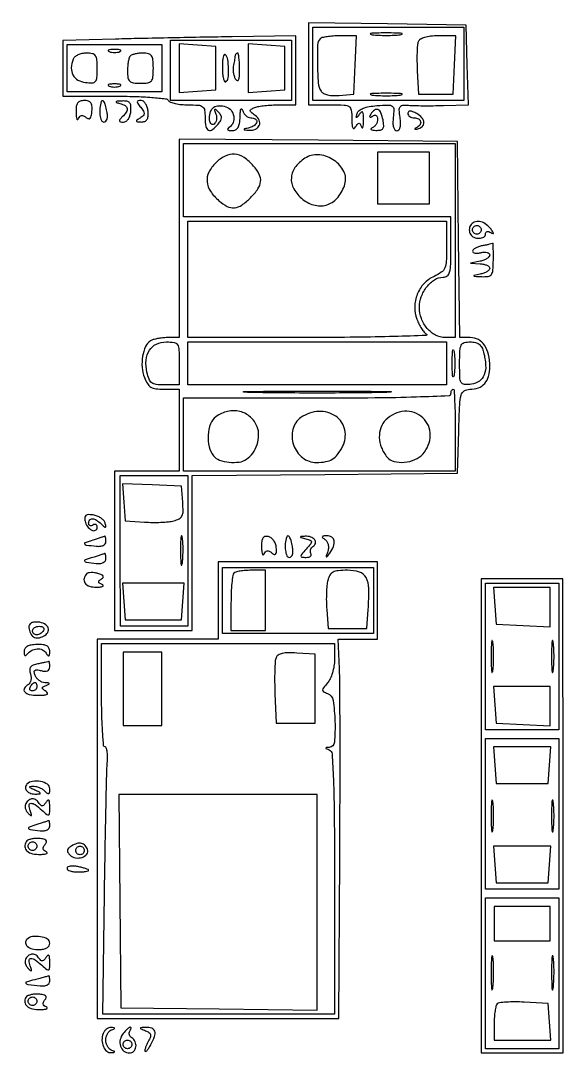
# Model space of a CAD drawing. Extents: x 4 to 1603, y 7 to 792.
# Drawn here: x 1265.3 to 1391.5, y 177.5 to 417.5 of the extents above; entities that cross this region are included whole.
import ezdxf

# ---------------------------------------------------------------- set-up
doc = ezdxf.new("R2010")
doc.units = 0

msp = doc.modelspace()

# ---------------------------------------------------------------- linework, layer by layer
for points in [[(4.463028, 790.750623, 0.090794), (4.267848, 789.688086, 0.000004), (4.202933, 675.011121, 0.000189), (4.180203, 548.51456, 0.000114), (4.244173, 398.5), (4.5, 7.5), (803.751263, 7.249377), (1603.002525, 6.998755), (1602.751263, 399.249377), (1602.5, 791.5), (803.718854, 791.750623, 0.000059), (387.797189, 791.831666, 0.000332), (164.795027, 791.700628, 0.000012), (5.544081, 791.497643, 0.311183)], [(1332, 407.522559), (1332, 398), (1337, 398, -0.00962), (1340.259366, 397.937282, -0.134935), (1341.366154, 397.586734, -0.22), (1341.879215, 396.773307, -0.031236), (1342.015313, 394.75, 0.014192), (1342.062703, 393.318532, 0.09389), (1342.238064, 392.628044, 0.422269), (1342.523699, 392.528369, 0.136514), (1342.894262, 392.863153, -0.020487), (1343.389447, 393.578185, -0.235232), (1343.686864, 393.726305, -0.287806), (1343.943012, 393.565547, -0.028435), (1344.234212, 392.863153, 0.204266), (1344.412072, 392.66803, 0.446214), (1344.576407, 392.7396, 0.063741), (1344.692983, 393.335015, 0.014782), (1344.730263, 394.356763, 0.013687), (1344.702584, 395.709152, 0.127644), (1344.530648, 396.261546, 0.443158), (1344.238237, 396.315006, 0.076627), (1343.798869, 395.856763, -0.005519), (1343.266859, 395.115411, -0.307498), (1343.113918, 395.061197, -0.408361), (1343.042703, 395.180156, -0.006759), (1343.25159, 396, -0.16537), (1343.692269, 396.65707, -0.068916), (1344.633466, 397.18928, -0.05038), (1346.016569, 397.581533, -0.025513), (1347.814812, 397.806867, -0.010872), (1350.507393, 397.946738, -0.16553), (1351.387318, 397.67654, -0.244355), (1351.742524, 396.969344, -0.02552), (1351.618264, 395.056867, 0.029501), (1351.545265, 393.775889, 0.066605), (1351.675884, 392.814752, 0.108237), (1351.989275, 392.218212, 0.221374), (1352.45798, 392, 0.218811), (1352.928384, 392.216211, 0.117912), (1353.22579, 392.795377, 0.068822), (1353.323606, 393.748877, 0.02764), (1353.204949, 395.056952, -0.020156), (1353.019691, 396.807728, -0.166419), (1353.22612, 397.569291, -0.229432), (1353.816426, 397.911384, -0.0409), (1355.128142, 397.901428, 0.016455), (1356.410507, 397.828979, 0.004137), (1358.503352, 397.797051, 0.004219), (1360.897805, 397.800544, 0.004242), (1363.287526, 397.844475), (1369.075052, 398), (1368.787526, 407.25), (1368.5, 416.5), (1350.25, 416.772559), (1332, 417.045117)], [(1287.25, 413.252999), (1275, 412.938442), (1275, 406.469221), (1275, 400), (1286.940983, 400, -0.007251), (1291.713252, 399.930785, -0.012614), (1295.667657, 399.716124, -0.007579), (1298.843596, 399.414737, -0.230836), (1299.5, 399, 0.17067), (1299.98041, 398.612194, 0.031293), (1301.09415, 398.29375, 0.030444), (1302.50479, 398.07325, 0.023552), (1304.059017, 398, -0.016278), (1306.452673, 397.922049, -0.14744), (1307.421585, 397.559692, -0.198897), (1307.880372, 396.772118, -0.033714), (1308, 395, 0.040751), (1308.165965, 392.967068, 0.24476), (1308.781893, 392.144967, 0.287803), (1309.718323, 392.250992, 0.051263), (1311.035174, 393.542382, 0.039963), (1311.618322, 394.371714, 0.12819), (1311.802165, 395.015976, 0.146223), (1311.637602, 395.616633, 0.057918), (1311.098373, 396.292382, 0.010683), (1310.45816, 396.901141, 0.359776), (1310.262063, 396.910589, 0.323858), (1310.200335, 396.71232, 0.009757), (1310.508928, 395.851151, -0.066355), (1310.668847, 395.171478, -0.07192), (1310.638267, 394.492727, -0.080712), (1310.42892, 393.918665, -0.127296), (1310.068174, 393.542134, -0.162858), (1309.649065, 393.443696, -0.204154), (1309.301001, 393.631575, -0.121131), (1309.072187, 394.127908, -0.047757), (1309, 394.881966, -0.083388), (1309.259777, 396.428785, -0.159086), (1310.013002, 397.42309, -0.153637), (1311.229567, 397.802177, -0.076275), (1312.842282, 397.550058, -0.150177), (1314.017396, 396.736669, -0.1283), (1314.622727, 395.351534, -0.130153), (1314.470267, 393.862753, -0.156385), (1313.598746, 392.765313, 0.07388), (1313.262785, 392.460472, 0.365447), (1313.266168, 392.224101, 0.184112), (1313.569396, 392.061737, 0.029686), (1314.25, 392.015313, 0.117379), (1315.069333, 392.202785, 0.148305), (1315.633762, 392.731874, 0.093676), (1315.971845, 393.698572, 0.028495), (1316.116001, 395.25, -0.013336), (1316.188301, 396.408115, -0.069126), (1316.332266, 397.03125, -0.544712), (1316.507703, 397.068307, -0.132213), (1316.689326, 396.75, 0.071619), (1316.971018, 396.081133, 0.07028), (1317.431396, 395.514063, 0.075733), (1317.993792, 395.131478, 0.112012), (1318.573324, 395, -0.127627), (1319.618428, 394.728815, -0.309899), (1319.956317, 394.050252, -0.210793), (1319.453701, 393.238731, -0.086504), (1318.25, 392.689326, 0.002679), (1317.148739, 392.395223, 0.309854), (1317.057158, 392.287269, 0.420376), (1317.133405, 392.195509, 0.003272), (1318.190983, 392.116001, 0.114332), (1319.687423, 392.356242, 0.199338), (1320.566493, 393.226529, 0.211893), (1320.541814, 394.418082, 0.125936), (1319.623385, 395.533437, -0.014485), (1318.651405, 396.288326, -0.213952), (1318.464154, 396.666327, -0.293603), (1318.650689, 396.982682, -0.025122), (1319.552397, 397.381733, -0.049997), (1320.427607, 397.620656, -0.013809), (1321.841266, 397.818384, -0.013803), (1323.463524, 397.954562, -0.014036), (1325.081787, 398), (1329, 398), (1329, 406), (1329, 414), (1314.25, 413.783778, 0.000748), (1307.709975, 413.678125, 0.000502), (1300.234375, 413.53867, 0.000505), (1292.995504, 413.389048, 0.000999)], [(1334.666667, 413.333333, 0.190582), (1334.06992, 411.955634, 0.012211), (1334.035582, 407.48656, 0.014886), (1334.241141, 403.069773, 0.122807), (1334.870177, 401.175817, 0.135355), (1335.441301, 400.657812, 0.058992), (1336.411167, 400.304065, 0.048667), (1337.665239, 400.13419, 0.033157), (1339.104865, 400.175817), (1342.5, 400.5), (1342.79569, 407.25), (1343.09138, 414), (1339.212357, 414, 0.015886), (1337.678187, 413.951243, 0.020523), (1336.276963, 413.804167, 0.018745), (1335.139623, 413.593553, 0.142147)], [(1346.75, 414.276604, 0.019375), (1348.229765, 414.150935, 0.011494), (1350, 414.110234, 0.011494), (1351.770235, 414.150935, 0.019375), (1353.25, 414.276604, 0.108536), (1353.666199, 414.423685, 0.707215), (1353.635937, 414.56145, 0.025693), (1352.329566, 414.655793, 0.005179), (1350, 414.679926, 0.005179), (1347.670434, 414.655793, 0.025693), (1346.364063, 414.56145, 0.707215), (1346.333801, 414.423685, 0.108536)], [(1357.411819, 412.630801, 0.072652), (1357.22407, 411.796535, 0.010984), (1357.130869, 410.083194, 0.01212), (1357.114251, 408.041304, 0.010214), (1357.193204, 405.880801), (1357.5, 400.5), (1361.5, 400.5), (1365.5, 400.5), (1365.79569, 407.25), (1366.09138, 414), (1362.014305, 414, 0.025762), (1360.280421, 413.910603, 0.046565), (1358.887077, 413.633825, 0.060835), (1357.895402, 413.202019, 0.169649)], [(1285.75, 410.337719, 0.057986), (1286.320008, 410.181385, 0.037979), (1287, 410.12966, 0.037979), (1287.679992, 410.181385, 0.057986), (1288.25, 410.337719, 0.174857), (1288.459382, 410.525001, 0.447206), (1288.398438, 410.693942, 0.078554), (1287.89144, 410.810911, 0.017491), (1287, 410.842105, 0.017491), (1286.10856, 410.810911, 0.078554), (1285.601562, 410.693942, 0.447206), (1285.540618, 410.525001, 0.174857)], [(1277.384042, 408.558413, 0.082989), (1276.983197, 406.589162, 0.132343), (1277.369079, 404.92573, 0.141581), (1278.50922, 403.755552, 0.100889), (1280.258551, 403.183578, 0.035252), (1281.853219, 403.112668, 0.214198), (1282.58001, 403.462007, 0.158858), (1282.925129, 404.312126, 0.017641), (1283, 406.433578, 0.020553), (1282.916931, 408.453569, 0.134569), (1282.572554, 409.39778, 0.191054), (1281.858231, 409.861684, 0.049645), (1280.468615, 410, 0.052911), (1279.459348, 409.892897, 0.056496), (1278.518326, 409.576534, 0.063357), (1277.781031, 409.110441, 0.129239)], [(1290.666667, 409.333333, 0.12431), (1290.408273, 408.900353, 0.025624), (1290.195833, 408.030208, 0.025482), (1290.048954, 406.96693, 0.021582), (1290, 405.833333, 0.035239), (1290.1105, 404.267415, 0.169872), (1290.514706, 403.486111, 0.16015), (1291.333343, 403.101481, 0.030416), (1293, 403, 0.032088), (1294.739808, 403.111769, 0.185552), (1295.535714, 403.541667, 0.157079), (1295.911937, 404.438974, 0.021354), (1296, 406.5, 0.021655), (1295.916599, 408.424735, 0.126009), (1295.583333, 409.375, 0.187622), (1294.90652, 409.849915, 0.060305), (1293.666667, 410, 0.026022), (1292.724524, 409.950933, 0.028659), (1291.822917, 409.804167, 0.029781), (1291.075903, 409.590804, 0.11238)], [(1312, 406.60765, 0.019963), (1312.055744, 405.212044, 0.039579), (1312.230953, 404.119122, 0.062268), (1312.484783, 403.449747, 0.433901), (1312.786222, 403.367878, 0.229119), (1313.336734, 404.232911, 0.03355), (1313.441981, 406.369344, 0.035564), (1313.248818, 408.53522, 0.157624), (1312.673899, 409.659434, 0.499401), (1312.417338, 409.623033, 0.071669), (1312.197958, 409.040956, 0.037314), (1312.047184, 407.991858, 0.017039)], [(1314.923489, 409.25, -0.012164), (1314.873569, 408.855882, -0.003452), (1314.776823, 408.245618, -0.003475), (1314.657976, 407.557714, -0.003671), (1314.531643, 406.88402, 0.057073), (1314.474872, 406.164075, 0.037417), (1314.566419, 405.336179, 0.037439), (1314.780144, 404.532031, 0.05755), (1315.092841, 403.88402, 0.188294), (1315.462196, 403.612447, 0.385592), (1315.757347, 403.763964, 0.076267), (1315.935289, 404.606092, 0.012979), (1315.984687, 406.25, 0.012521), (1315.954553, 407.68771, 0.020638), (1315.848627, 408.898438, 0.015839), (1315.69684, 409.837721, 0.359064), (1315.5, 410, 0.142002), (1315.303299, 409.942986, 0.088029), (1315.1244, 409.779688, 0.075298), (1314.990079, 409.536733, 0.06335)], [(1285.75, 402.337719, 0.057986), (1286.320008, 402.181385, 0.037979), (1287, 402.12966, 0.037979), (1287.679992, 402.181385, 0.057986), (1288.25, 402.337719, 0.174857), (1288.459382, 402.525001, 0.447206), (1288.398438, 402.693942, 0.078554), (1287.89144, 402.810911, 0.017491), (1287, 402.842105, 0.017491), (1286.10856, 402.810911, 0.078554), (1285.601562, 402.693942, 0.447206), (1285.540618, 402.525001, 0.174857)], [(1278.078947, 396.25, 0.017829), (1278.142259, 395.267555, 0.072304), (1278.286954, 394.68726, 0.397348), (1278.476068, 394.601525, 0.217962), (1278.676193, 394.791738, -0.07741), (1278.979188, 395.301723, -0.177723), (1279.359317, 395.523643, -0.159285), (1279.823799, 395.458535, -0.059455), (1280.383674, 395.096542, 0.097055), (1280.941481, 394.792375, 0.286072), (1281.346611, 394.896488, 0.144551), (1281.622738, 395.433571, 0.026305), (1281.775226, 396.554804, 0.042051), (1281.773475, 397.740105, 0.137209), (1281.500926, 398.468068, 0.166493), (1280.929262, 398.867509, 0.070093), (1279.988798, 399, 0.077115), (1279.033215, 398.85174, 0.165468), (1278.440439, 398.414238, 0.124251), (1278.135756, 397.604246, 0.035327)], [(1283.916667, 398.75, 0.057849), (1283.596426, 397.218875, 0.05473), (1283.62629, 395.625415, 0.0645), (1283.951223, 394.388603, 0.305249), (1284.528447, 394, 0.1962), (1284.981154, 394.184754, 0.129922), (1285.272314, 394.673313, 0.080747), (1285.365752, 395.462148, 0.036426), (1285.244751, 396.5, 0.021051), (1284.919178, 397.88438, 0.06513), (1284.543165, 398.76598, 0.265922), (1284.205251, 398.958451, 0.322255)], [(1288.25, 398.310674, -0.062496), (1289.451747, 397.830066, -0.226383), (1289.917686, 397.177771, -0.195626), (1289.735829, 396.330255, -0.046948), (1288.8, 395.2, 0.023443), (1288.23636, 394.580875, 0.234769), (1288.158728, 394.25, 0.309061), (1288.377787, 394.049749, 0.035284), (1289.081892, 394, 0.150199), (1289.682466, 394.184576, 0.095375), (1290.20339, 394.706664, 0.075961), (1290.583439, 395.50878, 0.052115), (1290.770691, 396.5, 0.037958), (1290.779265, 397.780698, 0.160519), (1290.493119, 398.481788, 0.180593), (1289.870341, 398.82821, 0.050559), (1288.738798, 398.883999, 0.00561), (1287.595409, 398.811883, 0.200266), (1287.363303, 398.694124, 0.538686), (1287.404538, 398.551929, 0.011178)], [(1293.063253, 397.423785, -0.03121), (1293.699562, 396.551664, -0.156052), (1293.852214, 395.973918, -0.190605), (1293.627794, 395.481966, -0.050531), (1292.935698, 394.939097, 0.01412), (1292.183698, 394.432964, 0.327839), (1292.107933, 394.20167, 0.307256), (1292.306913, 394.048018, 0.013138), (1293.238798, 394.015313, 0.095617), (1294.021937, 394.159316, 0.162869), (1294.527816, 394.581455, 0.119249), (1294.773511, 395.335185, 0.040098), (1294.770691, 396.5, 0.053055), (1294.587576, 397.45946, 0.069588), (1294.213233, 398.268117, 0.085855), (1293.71313, 398.811673, 0.165415), (1293.159447, 399, 0.047154), (1292.472288, 398.935051, 0.342907), (1292.267455, 398.702278, 0.174679), (1292.388002, 398.290692, 0.015486)], [(1346.75, 400.276604, 0.019375), (1348.229765, 400.150935, 0.011494), (1350, 400.110234, 0.011494), (1351.770235, 400.150935, 0.019375), (1353.25, 400.276604, 0.108536), (1353.666199, 400.423685, 0.707215), (1353.635937, 400.56145, 0.025693), (1352.329566, 400.655793, 0.005179), (1350, 400.679926, 0.005179), (1347.670434, 400.655793, 0.025693), (1346.364063, 400.56145, 0.707215), (1346.333801, 400.423685, 0.108536)], [(1346.404508, 395.845492, 0.029004), (1346.156574, 395.386848, 0.315645), (1346.190983, 395.190983, 0.315645), (1346.386848, 395.156574, 0.029004), (1346.845492, 395.404508, -0.094832), (1347.303503, 395.579249, -0.192024), (1347.675292, 395.502314, -0.172939), (1347.918204, 395.179321, -0.075728), (1348, 394.64235, -0.077109), (1347.906631, 394.040515, -0.063907), (1347.632812, 393.451985, -0.065439), (1347.227933, 392.965203, -0.090943), (1346.75, 392.662281, 0.111893), (1346.465954, 392.46528, 0.45773), (1346.48739, 392.282867, 0.117898), (1346.866637, 392.139866, 0.022127), (1347.611328, 392.078947, 0.051664), (1348.680642, 392.149476, 0.204838), (1349.221855, 392.498812, 0.165419), (1349.410035, 393.190429, 0.031678), (1349.244751, 394.5, 0.047427), (1348.76845, 396.133804, 0.189713), (1348.068746, 396.879753, 0.282545), (1347.255465, 396.791306, 0.08978)], [(1355, 396.035184, 0.143424), (1355.115614, 395.640425, 0.099557), (1355.440625, 395.304085, 0.084069), (1355.926627, 395.077464, 0.067246), (1356.5, 395, -0.121975), (1357.476733, 394.758127, -0.224975), (1357.956768, 394.117026, -0.216095), (1357.773274, 393.317196, -0.115319), (1356.975, 392.658333, 0.019541), (1356.629035, 392.469572, 0.433977), (1356.607266, 392.369089, 0.281926), (1356.728094, 392.315757, 0.014877), (1357.1625, 392.3875, 0.133866), (1358.290014, 392.945532, 0.221908), (1358.703542, 393.901343, 0.17576), (1358.262379, 395.017597, 0.088998), (1357.060765, 395.967479, 0.024867), (1356.143019, 396.401413, 0.090018), (1355.514032, 396.537053, 0.204817), (1355.151593, 396.395974, 0.201551)], [(1302, 367.013853), (1302, 344), (1299.25, 343.984687, 0.023829), (1298.111283, 343.92403, 0.022655), (1296.963915, 343.755116, 0.023276), (1295.964784, 343.512712, 0.070614), (1295.329284, 343.22467, 0.1474), (1294.189119, 341.902337, 0.063785), (1293.514546, 339.653834, 0.059356), (1293.396881, 337.069291, 0.072689), (1293.91979, 334.710967, 0.04833), (1294.613259, 333.310958, 0.119944), (1295.424644, 332.515386, 0.103729), (1296.588781, 332.116519, 0.030853), (1298.475249, 332), (1302, 332), (1302, 322.5), (1302, 313), (1294.5, 313), (1287, 313), (1287, 294.5), (1287, 276), (1296, 276), (1305, 276), (1305, 293.985548), (1305, 311.971096), (1335.75, 312.235548), (1366.5, 312.5), (1366.786212, 322.25, -0.003784), (1367.014798, 328.439587, -0.052881), (1367.347934, 330.641657, -0.187448), (1368.057955, 331.622864, -0.144442), (1369.336212, 332, 0.085557), (1371.342492, 332.345835, 0.126811), (1372.814078, 333.338989, 0.116532), (1373.701793, 334.99199, 0.065296), (1374, 337.265741, 0.053203), (1373.700451, 340.072912, 0.09482), (1372.795312, 342.203732, 0.120523), (1371.350969, 343.522927, 0.12572), (1369.483591, 344), (1367.037549, 344), (1366.768774, 366.75), (1366.5, 389.5), (1334.25, 389.763853), (1302, 390.027706)], [(1366, 366.5), (1366, 344), (1363.654988, 344, -0.123224), (1361.442714, 344.553617, -0.093448), (1359.485413, 346.126008, -0.087449), (1358.135857, 348.412471, -0.08993), (1357.666667, 351, -0.089108), (1358.112173, 353.479952, -0.077515), (1359.402656, 355.785858, -0.084125), (1361.210787, 357.430239, -0.143511), (1363.154988, 358, 0.168677), (1364.117883, 358.334349, 0.162577), (1364.684107, 359.198503, 0.057458), (1364.943775, 361.002967, 0.007033), (1365, 365), (1365, 372), (1334, 372), (1303, 372), (1303, 380.5), (1303, 389), (1334.5, 389), (1366, 389)], [(1310.454545, 384.545455, 0.080633), (1308.877098, 382.356663, 0.137826), (1308.455551, 380.160439, 0.128554), (1309.234709, 377.957761, 0.06563), (1311.19768, 375.75, 0.059659), (1313.129051, 374.446256, 0.143521), (1314.807491, 374.124326, 0.129069), (1316.511013, 374.750626, 0.044121), (1318.545455, 376.454545, 0.044121), (1320.249374, 378.488987, 0.129069), (1320.875674, 380.192509, 0.143521), (1320.553744, 381.870949, 0.059659), (1319.25, 383.80232, 0.06563), (1317.042239, 385.765291, 0.128554), (1314.839561, 386.544449, 0.137826), (1312.643337, 386.122902, 0.080633)], [(1331.5, 385.796882, 0.094539), (1329.023705, 383.705745, 0.149781), (1327.992307, 381.150628, 0.151574), (1328.574517, 378.478791, 0.097525), (1330.657128, 376.055063, 0.11071), (1333.526501, 374.683142, 0.144716), (1336.414447, 374.862316, 0.137639), (1338.843603, 376.607385, 0.096296), (1340.415828, 379.610625, 0.191303), (1340.159339, 382.525737, 0.125252), (1337.920163, 385.104641, 0.118467), (1334.609816, 386.39147, 0.163348)], [(1364, 365.244111, -0.011254), (1363.921176, 361.742382, -0.087127), (1363.567105, 360.150254, -0.143294), (1362.752374, 359.137152, -0.04807), (1361.081124, 358.196203, 0.101685), (1358.758683, 356.540324, 0.092442), (1357.182158, 354.049985, 0.091124), (1356.594754, 351.126177, 0.095246), (1357.101537, 348.232936, 0.02612), (1357.580732, 347.146933, 0.025634), (1358.173254, 346.109755, 0.026518), (1358.78634, 345.256979, 0.082206), (1359.312561, 344.785665, -0.737102), (1359.229292, 344.479994, -0.001496), (1351.852752, 344.24792, -0.004468), (1343.002386, 344.07513, -0.002511), (1332.25, 344.015313), (1304, 344), (1304, 357.5), (1304, 371), (1334, 371), (1364, 371)], [(1369.5, 370, 0.079461), (1369.30957, 369.543219, 0.059169), (1369.245061, 369, 0.059169), (1369.30957, 368.456781, 0.079461), (1369.5, 368, 0.151834), (1370.335065, 367.273693, 0.108257), (1371.5581, 367.027281, 0.134519), (1372.592389, 367.32951, 0.260426), (1373, 368.059017, -0.146934), (1373.102241, 368.399421, -0.188594), (1373.367188, 368.586349, -0.132816), (1373.7713, 368.577268, -0.063696), (1374.25, 368.367059, 0.037782), (1374.736664, 368.12262, 0.575929), (1374.856995, 368.215074, 0.129017), (1374.723592, 368.543328, 0.00972), (1374.127555, 369.308042, 0.074006), (1372.91753, 370.416339, 0.111806), (1371.591284, 370.932445, 0.141185), (1370.39031, 370.772884, 0.152317)], [(1372, 369, -0.099038), (1371.923658, 368.618362, -0.097945), (1371.70625, 368.29375, -0.097945), (1371.381638, 368.076342, -0.099038), (1371, 368, -0.099038), (1370.618362, 368.076342, -0.097945), (1370.29375, 368.29375, -0.097945), (1370.076342, 368.618362, -0.099038), (1370, 369, -0.099038), (1370.076342, 369.381638, -0.097945), (1370.29375, 369.70625, -0.097945), (1370.618362, 369.923658, -0.099038), (1371, 370, -0.099038), (1371.381638, 369.923658, -0.097945), (1371.70625, 369.70625, -0.097945), (1371.923658, 369.381638, -0.099038)], [(1372.25, 365.294267, 0.033816), (1371.388499, 365.067039, 0.047145), (1370.660938, 364.742382, 0.056638), (1370.155092, 364.375814, 0.210675), (1370, 364.024069, 0.260702), (1370.155618, 363.745894, 0.099086), (1370.5875, 363.586693, 0.0653), (1371.233529, 363.570393, 0.037665), (1372, 363.710251, -0.047766), (1372.765974, 363.834114, -0.080456), (1373.4125, 363.772048, -0.118582), (1373.840339, 363.542559, -0.21377), (1374, 363.186182, -0.181781), (1373.83733, 362.753533, -0.067493), (1373.339062, 362.31938, -0.055581), (1372.611089, 361.948756, -0.042423), (1371.75, 361.705733), (1369.5, 361.272364), (1371.75, 361.136182, -0.039194), (1372.611452, 361.015839, -0.056443), (1373.339062, 360.766684, -0.072214), (1373.836443, 360.435918, -0.21308), (1374, 360.069551, -0.197067), (1373.840956, 359.681695, -0.061974), (1373.339062, 359.285119, -0.051079), (1372.611317, 358.939971, -0.037644), (1371.75, 358.705733, 0.002464), (1370.346652, 358.428257, 0.5339), (1370.302673, 358.321225, 0.234608), (1370.466374, 358.227717, 0.001602), (1372.132116, 358.136182, 0.04627), (1373.634065, 358.197469, 0.210487), (1374.36366, 358.642956, 0.133898), (1374.713712, 359.627862, 0.015371), (1374.819436, 362, 0.00435), (1374.827211, 363.524582, 0.007645), (1374.803399, 364.784997, 0.002924), (1374.761623, 365.828095, 0.597235), (1374.68732, 365.863818, -0.097024), (1374.540432, 365.795529, -0.003043), (1373.894088, 365.640337, -0.005827), (1373.125705, 365.4702, -0.003994)], [(1302, 338), (1302, 333), (1298.579455, 333, -0.028864), (1296.676681, 333.109936, -0.12839), (1295.642053, 333.512193, -0.143658), (1294.998875, 334.342219, -0.039439), (1294.512882, 335.941348, -0.073588), (1294.315363, 338.787333, -0.123668), (1295.073068, 341.045717, -0.141542), (1296.711495, 342.482118, -0.110085), (1299.035184, 343, -0.039964), (1300.82572, 342.856655, -0.222516), (1301.601759, 342.328389, -0.124698), (1301.93778, 341.190387, -0.00975)], [(1365.716254, 335.25, -0.124239), (1365.564074, 334.887591, -0.664672), (1365.422038, 334.923438, -0.03126), (1365.324637, 336.02938, -0.006336), (1365.299664, 338, -0.006336), (1365.324637, 339.97062, -0.03126), (1365.422038, 341.076562, -0.664672), (1365.564074, 341.112409, -0.124239), (1365.716254, 340.75, -0.023547), (1365.846019, 339.497782, -0.014044), (1365.888098, 338, -0.014044), (1365.846019, 336.502218, -0.023547)], [(1372.563828, 340.601713, -0.045568), (1373.035851, 337.5775, -0.106983), (1372.697316, 335.32835, -0.149607), (1371.5736, 333.879145, -0.12557), (1369.75, 333.183578, -0.044569), (1368.096403, 333.141435, -0.250661), (1367.370084, 333.591556, -0.123298), (1367.0553, 334.688569, -0.00852), (1367, 337.933578, -0.010098), (1367.062212, 341.013734, -0.104117), (1367.372421, 342.239467, -0.217196), (1368.074468, 342.816166, -0.065076), (1369.480948, 343, -0.058007), (1370.662703, 342.862438, -0.107758), (1371.529158, 342.447674, -0.107991), (1372.143111, 341.710582, -0.05843)], [(1366, 322.5), (1366, 313), (1334.5, 313), (1303, 313), (1303, 321.5), (1303, 330), (1334, 330, 0.002237), (1347.376954, 330.059836, 0.005825), (1357, 330.258065, 0.001812), (1364.547159, 330.528911, 0.402692), (1365, 331, -0.048028), (1365.036847, 331.382709, -0.068025), (1365.146875, 331.70625, -0.088204), (1365.309059, 331.924262, -0.191087), (1365.5, 332, -0.395782), (1365.702212, 331.810207, -0.002688), (1365.853125, 329.209375, -0.008213), (1365.964058, 326.142689, -0.004933)], [(1349.25, 331.252016, -0.003141), (1342.307714, 331.157203, -0.001844), (1334, 331.126571, -0.001844), (1325.692286, 331.157203, -0.003141), (1318.75, 331.252016, -0.020416), (1316.9348, 331.362454, -0.941008), (1316.939062, 331.466792, -0.004156), (1323.062811, 331.537996, -0.000829), (1334, 331.556124, -0.000829), (1344.937189, 331.537996, -0.004156), (1351.060938, 331.466792, -0.941008), (1351.0652, 331.362454, -0.020416)], [(1310.524463, 325.641546, 0.146459), (1309.260963, 323.974565, 0.073942), (1308.70598, 321.372132, 0.071945), (1308.928784, 318.632621, 0.117519), (1309.955778, 316.553284, 0.134619), (1311.353792, 315.575263, 0.060098), (1313.562369, 315.074966, 0.059459), (1315.874268, 315.112109, 0.113961), (1317.600296, 315.765313, 0.09368), (1319.049588, 317.186325, 0.072831), (1320.037671, 319.165548, 0.073281), (1320.412518, 321.332038, 0.097393), (1320.076747, 323.298141, 0.121564), (1318.511819, 325.559954, 0.121345), (1316.07332, 326.835924, 0.11563), (1313.223971, 326.865373, 0.103231)], [(1330.222506, 325.443296, 0.180078), (1328.335429, 322.705262, 0.145558), (1328.486256, 319.114098, 0.142378), (1330.587143, 316.133114, 0.171582), (1333.806704, 315.015313, 0.041591), (1335.955554, 315.206678, 0.093692), (1337.480872, 315.778711, 0.093762), (1338.691418, 316.867751, 0.041698), (1339.850439, 318.684525, 0.174479), (1340.393198, 322.563165, 0.19032), (1338.30735, 325.728933, 0.167407), (1334.358918, 326.865721, 0.140821)], [(1349.913342, 324.913342, 0.10945), (1348.742408, 323.07589, 0.095983), (1348.38377, 320.824305, 0.088525), (1348.890665, 318.446295, 0.076679), (1350.202839, 316.255594, 0.160189), (1351.798987, 315.254014, 0.08232), (1354.178172, 315.066994, 0.077662), (1356.637723, 315.67107, 0.110289), (1358.470012, 316.966864, 0.182321), (1360.189959, 321.337839, 0.212244), (1358.447308, 325.413208, 0.208879), (1354.222876, 326.891427, 0.179431)], [(1289.190203, 305.797053), (1289.5, 301.5), (1293.919787, 301.184206, 0.015085), (1295.787115, 301.107301, 0.01316), (1297.742904, 301.137277, 0.013347), (1299.510071, 301.258229, 0.037737), (1300.728144, 301.467904, 0.058323), (1301.98917, 301.946045, 0.162077), (1302.64081, 302.617392, 0.112331), (1302.892312, 303.714132, 0.021123), (1302.808356, 305.783699), (1302.5, 309.5), (1295.690203, 309.797053), (1288.880406, 310.094106)], [(1280.161036, 301.414075, 0.10989), (1280.707708, 300.157679, 0.118685), (1281.72343, 299.293033, 0.239293), (1282.58176, 299.293711, 0.282217), (1283, 299.975684, 0.098379), (1282.922916, 300.363665, 0.175683), (1282.70625, 300.600921, 0.169814), (1282.381683, 300.64881, 0.091163), (1282, 300.5, -0.082592), (1281.6179, 300.343488, -0.161196), (1281.29375, 300.3746, -0.182303), (1281.078288, 300.586039, -0.108972), (1281, 300.940983, -0.16534), (1281.250774, 301.678612, -0.250174), (1281.854964, 301.952119, -0.128698), (1282.794748, 301.639444, -0.044806), (1283.925, 300.75, 0.010402), (1284.644406, 300.099061, 0.25374), (1284.899028, 300.042742, 0.398921), (1285.004031, 300.220998, 0.01667), (1284.796672, 301, 0.111525), (1284.457417, 301.598582, 0.05994), (1283.812447, 302.156668, 0.055207), (1282.980974, 302.593, 0.056934), (1282.082708, 302.831209, 0.036649), (1280.993115, 302.910027, 0.159935), (1280.387134, 302.710397, 0.214498), (1280.119422, 302.234906, 0.07054)], [(1282, 297, 0.007719), (1280.195453, 296.391213, 0.457719), (1280.08416, 296.105527, 0.243478), (1280.43624, 295.861488, 0.004496), (1282.75, 295.583786, 0.050511), (1283.656661, 295.575151, 0.089566), (1284.374788, 295.773951, 0.122787), (1284.831637, 296.153372, 0.15968), (1285, 296.667119, 0.017709), (1284.982137, 297.171311, 0.032308), (1284.926563, 297.579185, 0.039393), (1284.846939, 297.857385, 0.420642), (1284.75, 297.90032, -0.015258), (1284.569896, 297.834804, -0.000496), (1283.839062, 297.594733, -0.000952), (1282.976003, 297.313996, -0.000662)], [(1302.309869, 294.5, 0.005499), (1302.337136, 292.352754, 0.031761), (1302.435944, 291.222448, 0.756877), (1302.574262, 291.205163, 0.069146), (1302.724731, 291.767909, 0.018638), (1302.849672, 293.218327, 0.01259), (1302.888655, 294.878422, 0.012695), (1302.845055, 296.487453, 0.024559), (1302.714526, 297.767909, 0.212532), (1302.565802, 298.000181, 0.556092), (1302.424528, 297.934948, 0.025342), (1302.331591, 296.655786, 0.005888)], [(1321.078947, 295.323324, 0.017404), (1321.142419, 294.313307, 0.06867), (1321.286954, 293.708799, 0.383712), (1321.476238, 293.613551, 0.234844), (1321.676193, 293.791738, -0.075313), (1321.984432, 294.315511, -0.186411), (1322.364625, 294.533165, -0.159946), (1322.835855, 294.454285, -0.052464), (1323.428852, 294.059048, 0.06038), (1324.012665, 293.683101, 0.336218), (1324.355389, 293.751573, 0.179191), (1324.52989, 294.20108, 0.022263), (1324.499133, 295.26731, 0.068673), (1324.311625, 296.144946, 0.068646), (1323.893417, 296.939124, 0.074709), (1323.31714, 297.532343, 0.115314), (1322.667527, 297.823324, 0.102799), (1321.884873, 297.812867, 0.199197), (1321.381243, 297.459757, 0.120262), (1321.119437, 296.687086, 0.028826)], [(1326.916667, 297.75, 0.057849), (1326.596426, 296.218875, 0.05473), (1326.62629, 294.625415, 0.0645), (1326.951223, 293.388603, 0.305249), (1327.528447, 293, 0.1962), (1327.981154, 293.184754, 0.129922), (1328.272314, 293.673313, 0.080747), (1328.365752, 294.462148, 0.036426), (1328.244751, 295.5, 0.021051), (1327.919178, 296.88438, 0.06513), (1327.543165, 297.76598, 0.265922), (1327.205251, 297.958451, 0.322255)], [(1331.325476, 297.296139, -0.026644), (1332.392406, 296.95881, -0.301537), (1332.639284, 296.617037, -0.185163), (1332.473538, 296.127313, -0.01076), (1331.420488, 294.912141, 0.007236), (1330.351877, 293.696432, 0.176297), (1330.19675, 293.2813, 0.388245), (1330.405496, 293.049006, 0.024524), (1331.404029, 293, 0.054327), (1332.019658, 293.067088, 0.117599), (1332.445542, 293.273452, 0.188946), (1332.616927, 293.578436, 0.174761), (1332.542705, 293.930902, -0.110145), (1332.402413, 294.334982, -0.099917), (1332.439712, 294.775821, -0.094986), (1332.649431, 295.185645, -0.088941), (1333, 295.5, 0.187954), (1333.559818, 296.243094, 0.234986), (1333.400854, 297.080847, 0.153416), (1332.494679, 297.723976, 0.095603), (1331.190983, 297.883999, 0.004777), (1330.203497, 297.806772, 0.455028), (1330.128954, 297.704349, 0.276545), (1330.245002, 297.58335, 0.003431)], [(1335.78387, 297.154738, -0.111729), (1336.242406, 296.693856, -0.081428), (1336.523322, 296.02536, -0.07343), (1336.593672, 295.234499, -0.064672), (1336.439537, 294.42005, 0.004034), (1336.093876, 293.333988, 0.287765), (1336.14042, 293.159251, 0.445359), (1336.28096, 293.171635, 0.005334), (1336.890355, 294, 0.056634), (1337.760928, 295.554752, 0.140065), (1337.914573, 296.840027, 0.216056), (1337.365639, 297.668969, 0.143234), (1336.25, 297.984687, 0.018284), (1335.425029, 297.94728, 0.249276), (1335.180172, 297.790172, 0.365879), (1335.225217, 297.555653, 0.028537)], [(1282, 293, 0.007719), (1280.195453, 292.391213, 0.457719), (1280.08416, 292.105527, 0.243478), (1280.43624, 291.861488, 0.004496), (1282.75, 291.583786, 0.050511), (1283.656661, 291.575151, 0.089566), (1284.374788, 291.773951, 0.122787), (1284.831637, 292.153372, 0.15968), (1285, 292.667119, 0.017709), (1284.982137, 293.171311, 0.032308), (1284.926563, 293.579185, 0.039393), (1284.846939, 293.857385, 0.420642), (1284.75, 293.90032, -0.015258), (1284.569896, 293.834804, -0.000496), (1283.839062, 293.594733, -0.000952), (1282.976003, 293.313996, -0.000662)], [(1311, 283), (1311, 274), (1297, 274), (1283, 274), (1283, 230), (1283, 186), (1311, 186), (1339, 186), (1339.217249, 223.25, 0.00083), (1339.278821, 238.008886, 0.001076), (1339.283675, 251.540625, 0.000806), (1339.245036, 262.883032, 0.009709), (1339.138306, 267.25), (1338.842115, 274), (1343.421057, 274), (1348, 274), (1348, 283), (1348, 292), (1329.5, 292), (1311, 292)], [(1280.557905, 289.224571, 0.139047), (1279.94033, 288.118093, 0.213502), (1280.142117, 287.057059, 0.164474), (1281.161884, 286.303893, 0.084907), (1282.75, 286.078947, 0.018478), (1283.729845, 286.143369, 0.079776), (1284.291761, 286.293947, 0.424319), (1284.362938, 286.49066, 0.186331), (1284.136847, 286.699998, -0.03767), (1283.521549, 287.000119, -0.232391), (1283.332634, 287.285342, -0.248944), (1283.448927, 287.594636, -0.042428), (1283.971382, 287.982313, 0.093193), (1284.365406, 288.341676, 0.315849), (1284.376488, 288.670846, 0.156883), (1284.002333, 288.974251, 0.028595), (1283.142439, 289.2525, 0.030093), (1282.325674, 289.414338, 0.036579), (1281.547247, 289.462911, 0.039707), (1280.906585, 289.40498, 0.15519)], [(1314.666667, 289.333333, 0.164193), (1314.403093, 288.801233, 0.009871), (1314.195833, 287.002083, 0.013945), (1314.04848, 284.80813, 0.009794), (1314, 282.333333), (1314, 276), (1318, 276), (1322, 276), (1322, 283), (1322, 290), (1318.666667, 290, 0.018427), (1317.341558, 289.951148, 0.022866), (1316.116667, 289.804167, 0.022027), (1315.120244, 289.592625, 0.13383)], [(1336.453258, 287.669787, 0.038324), (1336.249066, 286.475198, 0.013212), (1336.132975, 284.725762, 0.01304), (1336.10624, 282.782843, 0.014753), (1336.184206, 280.919787), (1336.5, 276.5), (1341, 276.5), (1345.5, 276.5), (1345.815794, 280.919787, 0.021081), (1345.958094, 285.796025, 0.119225), (1345.318483, 288.2977, 0.197203), (1343.785171, 289.572884, 0.076231), (1341, 290, 0.02138), (1338.859664, 289.908437, 0.097328), (1337.666995, 289.566057, 0.1446), (1336.94048, 288.874422, 0.06933)], [(1267.176676, 276.332866, 0.090929), (1267.657857, 275.102943, 0.163488), (1268.483001, 274.418576, 0.154957), (1269.588963, 274.351216, 0.079538), (1270.878115, 274.904453, 0.166156), (1271.629993, 275.839248, 0.235216), (1271.510634, 276.882025, 0.161072), (1270.476299, 277.710604, 0.089234), (1268.867659, 278, 0.059009), (1268.003936, 277.897709, 0.136471), (1267.437759, 277.583217, 0.158752), (1267.166219, 277.058598, 0.08881)], [(1270.5, 276, -0.06081), (1270.193797, 275.617485, -0.051032), (1269.7871, 275.29375, -0.053229), (1269.346558, 275.073302, -0.089642), (1268.940983, 275, -0.105429), (1268.581949, 275.076556, -0.099231), (1268.276414, 275.29375, -0.096318), (1268.071618, 275.618268, -0.092995), (1268, 276, -0.153634), (1268.120018, 276.381379, -0.097988), (1268.457961, 276.70625, -0.080552), (1268.962904, 276.925455, -0.062283), (1269.559017, 277, -0.066118), (1270.110654, 276.926733, -0.138808), (1270.478525, 276.70625, -0.191142), (1270.607943, 276.379648, -0.139169)], [(1374.320074, 270, 0.005179), (1374.344207, 267.670434, 0.025693), (1374.43855, 266.364062, 0.707215), (1374.576315, 266.333801, 0.108536), (1374.723396, 266.75, 0.019375), (1374.849065, 268.229765, 0.011494), (1374.889766, 270, 0.011494), (1374.849065, 271.770235, 0.019375), (1374.723396, 273.25, 0.108536), (1374.576315, 273.666199, 0.707215), (1374.43855, 273.635938, 0.025693), (1374.344207, 272.329566, 0.005179)], [(1388.320074, 270, 0.005179), (1388.344207, 267.670434, 0.025693), (1388.43855, 266.364062, 0.707215), (1388.576315, 266.333801, 0.108536), (1388.723396, 266.75, 0.019375), (1388.849065, 268.229765, 0.011494), (1388.889766, 270, 0.011494), (1388.849065, 271.770235, 0.019375), (1388.723396, 273.25, 0.108536), (1388.576315, 273.666199, 0.707215), (1388.43855, 273.635938, 0.025693), (1388.344207, 272.329566, 0.005179)], [(1266.015313, 271.09782, 0.039793), (1266.066965, 270.519818, 0.184337), (1266.234456, 270.236075, 0.323696), (1266.474731, 270.224807, 0.089721), (1266.765313, 270.5, -0.106297), (1267.775604, 271.395735, -0.111588), (1269.047296, 271.777042, -0.122852), (1270.265663, 271.561093, -0.147468), (1271.143046, 270.802786, 0.023105), (1271.562701, 270.204196, 0.347442), (1271.793753, 270.146584, 0.273273), (1271.948569, 270.366753, 0.01756), (1271.984687, 271.183117, 0.116875), (1271.809539, 271.953342, 0.157019), (1271.315691, 272.464902, 0.099806), (1270.420195, 272.734632, 0.030518), (1269, 272.780937, 0.033876), (1267.651985, 272.650923, 0.08762), (1266.733867, 272.327522, 0.13232), (1266.204715, 271.807624, 0.136002)], [(1338, 269.328741, -0.039122), (1337.879458, 267.790493, -0.033456), (1337.51939, 266.204846, -0.03484), (1336.992045, 264.803115, -0.07667), (1336.363881, 263.84959, 0.01364), (1335.409753, 262.735672, 0.171916), (1335.227761, 262.222011, 0.272937), (1335.454796, 261.837083, 0.034664), (1336.363881, 261.41386, -0.269884), (1337.655388, 259.807525, -0.029777), (1338.098788, 254.917924, -0.029761), (1337.960989, 250.102097, -0.370595), (1336.75, 248.921053, 0.011437), (1336.096611, 248.864758, 0.382689), (1336, 248.757018, 0.295955), (1336.090194, 248.617987, 0.009076), (1336.75, 248.337719, -0.288161), (1337.424292, 247.405388, -0.006156), (1337.73558, 241.505818, -0.008311), (1337.945316, 232.688529, -0.00179), (1338, 217.416667), (1338, 187), (1311.133158, 187), (1284.266316, 187), (1284.668034, 214.75, -0.000727), (1284.841155, 225.617439, -0.001025), (1285.029393, 235.303125, -0.000589), (1285.214642, 243.476938, -0.014329), (1285.334075, 245.75, 0.023085), (1285.377683, 246.995753, 0.038004), (1285.285989, 248.045312, 0.045403), (1285.091678, 248.79423, 0.316526), (1284.799199, 249, -0.389947), (1284.477496, 249.295887, -0.004263), (1284.234765, 252.525, -0.010382), (1284.057461, 256.398781, -0.006244), (1284, 261), (1284, 273), (1311, 273), (1338, 273)], [(1269.206496, 268.288566, 0.045107), (1268.142515, 267.983415, 0.140401), (1267.553864, 267.537372, 0.16764), (1267.349321, 266.901436, 0.071706), (1267.497174, 266.008905, -0.05789), (1267.643057, 265.257175, -0.064538), (1267.604052, 264.520055, -0.073751), (1267.395138, 263.908132, -0.136078), (1267.040677, 263.52514, 0.11171), (1266.114247, 262.615831, 0.335288), (1266.176493, 261.785103, 0.170692), (1267.249305, 261.183797, 0.044392), (1269.25, 261.015313, 0.014192), (1270.681468, 261.062703, 0.09389), (1271.371956, 261.238064, 0.422269), (1271.471631, 261.523699, 0.136514), (1271.136847, 261.894262, -0.022213), (1270.426195, 262.390051, -0.233412), (1270.273695, 262.69893, -0.275386), (1270.436975, 262.972905, -0.029355), (1271.136847, 263.300002, 0.017073), (1271.761856, 263.573622, 0.40737), (1271.821776, 263.737612, 0.269285), (1271.644471, 263.86455, 0.011808), (1270.856989, 263.921053, -0.086237), (1270.182401, 264.071947, -0.062989), (1269.513943, 264.452836, -0.062152), (1268.952418, 264.99502, -0.078251), (1268.592127, 265.620518, -0.049433), (1268.378707, 266.398857, -0.275159), (1268.528284, 266.786577, -0.203888), (1268.994452, 266.912242, -0.029215), (1269.985138, 266.714138, 0.04714), (1270.858114, 266.571853, 0.120307), (1271.485498, 266.680909, 0.170586), (1271.861195, 267.030548, 0.121439), (1272, 267.59362, 0.016779), (1271.98221, 268.123604, 0.031818), (1271.926563, 268.546872, 0.04126), (1271.84675, 268.827802, 0.45569), (1271.75, 268.863818, -0.066298), (1271.567256, 268.793697, -0.00289), (1270.899721, 268.638663, -0.004868), (1270.103323, 268.466678, -0.00345)], [(1324.441724, 269.70873, 0.076116), (1324.245256, 268.806755, 0.008387), (1324.148233, 266.687818, 0.010082), (1324.125817, 264.146251, 0.007994), (1324.200873, 261.400785), (1324.5, 254.5), (1329, 254.5), (1333.5, 254.5), (1333.5, 262.5), (1333.5, 270.5), (1329.240851, 270.807945, 0.02037), (1327.270006, 270.869931, 0.054019), (1325.872059, 270.705299, 0.084028), (1324.945757, 270.321477, 0.16238)], [(1269, 263, -0.105053), (1268.918938, 262.618444, -0.099167), (1268.688914, 262.29375, -0.09642), (1268.345238, 262.076123, -0.093332), (1267.940983, 262, -0.108972), (1267.586039, 262.078288, -0.182303), (1267.3746, 262.29375, -0.161196), (1267.343488, 262.6179, -0.082592), (1267.5, 263, -0.029505), (1267.768994, 263.382774, -0.035638), (1268.066025, 263.70625, -0.038439), (1268.34829, 263.934461, -0.151918), (1268.559017, 264, -0.210953), (1268.727648, 263.92554, -0.081139), (1268.870461, 263.70625, -0.061769), (1268.967655, 263.382849, -0.042167)], [(1266.693853, 240.36052, 0.196882), (1266.372855, 239.594047, 0.190634), (1266.676214, 238.809432, 0.130437), (1267.583294, 238.233499, 0.08718), (1268.809017, 238.070285, 0.015651), (1269.679582, 238.13381, 0.479221), (1269.782847, 238.2939, 0.206801), (1269.585158, 238.515361, 0.007086), (1268.5, 239, -0.012201), (1267.585293, 239.419791, -0.16789), (1267.331472, 239.674598, -0.491892), (1267.421362, 239.854446, -0.036943), (1268.05, 239.929715, -0.067133), (1268.731203, 239.869099, -0.041767), (1269.497187, 239.626854, -0.041251), (1270.226762, 239.254195, -0.057739), (1270.8, 238.8, 0.02847), (1271.415653, 238.250731, 0.273085), (1271.75, 238.204167, 0.272121), (1271.953202, 238.474466, 0.028321), (1272, 239.3, 0.251824), (1271.43995, 240.34147, 0.09699), (1269.872693, 240.986876, 0.086871), (1268.02283, 241.031207, 0.160367)], [(1266.446149, 235.912868, 0.115698), (1266.277701, 235.409959, 0.078057), (1266.315939, 234.803488, 0.071769), (1266.548755, 234.188799, 0.071122), (1266.946378, 233.662868, 0.01461), (1267.536488, 233.11067, 0.417676), (1267.724953, 233.123562, 0.264908), (1267.771253, 233.360124, 0.00978), (1267.452257, 234.25, -0.077729), (1267.192347, 235.477747, -0.419654), (1267.606327, 235.930042, -0.167366), (1268.58923, 235.629514, -0.026801), (1270.171259, 234.345012, 0.011318), (1271.32727, 233.345486, 0.277419), (1271.729741, 233.285042, 0.29194), (1271.957911, 233.611124, 0.012205), (1271.984687, 235.095012, 0.01517), (1271.943625, 236.213243, 0.158438), (1271.774968, 236.633907, 0.44098), (1271.511624, 236.645652, 0.055038), (1271.109687, 236.143237, -0.045108), (1270.678736, 235.582121, -0.167837), (1270.291912, 235.374236, -0.218762), (1269.9263, 235.475495, -0.079241), (1269.565983, 235.893237, 0.095562), (1268.84596, 236.675299, 0.158774), (1268.003536, 236.955603, 0.16006), (1267.162612, 236.685178, 0.097471)], [(1374.320074, 233, 0.005179), (1374.344207, 230.670434, 0.025693), (1374.43855, 229.364063, 0.707215), (1374.576315, 229.333801, 0.108536), (1374.723396, 229.75, 0.019375), (1374.849065, 231.229765, 0.011494), (1374.889766, 233, 0.011494), (1374.849065, 234.770235, 0.019375), (1374.723396, 236.25, 0.108536), (1374.576315, 236.666199, 0.707215), (1374.43855, 236.635937, 0.025693), (1374.344207, 235.329566, 0.005179)], [(1388.320074, 233, 0.005179), (1388.344207, 230.670434, 0.025693), (1388.43855, 229.364063, 0.707215), (1388.576315, 229.333801, 0.108536), (1388.723396, 229.75, 0.019375), (1388.849065, 231.229765, 0.011494), (1388.889766, 233, 0.011494), (1388.849065, 234.770235, 0.019375), (1388.723396, 236.25, 0.108536), (1388.576315, 236.666199, 0.707215), (1388.43855, 236.635937, 0.025693), (1388.344207, 235.329566, 0.005179)], [(1269, 231, 0.007719), (1267.195453, 230.391213, 0.457719), (1267.08416, 230.105527, 0.243478), (1267.43624, 229.861488, 0.004496), (1269.75, 229.583786, 0.050511), (1270.656661, 229.575151, 0.089566), (1271.374788, 229.773951, 0.122787), (1271.831637, 230.153372, 0.15968), (1272, 230.667119, 0.017709), (1271.982137, 231.171311, 0.032308), (1271.926563, 231.579185, 0.039393), (1271.846939, 231.857385, 0.420642), (1271.75, 231.90032, -0.015258), (1271.569896, 231.834804, -0.000496), (1270.839062, 231.594733, -0.000952), (1269.976003, 231.313996, -0.000662)], [(1266.490542, 226.984697, 0.159759), (1266.216201, 225.847564, 0.195304), (1266.70381, 224.877714, 0.128244), (1267.968354, 224.244744, 0.059651), (1269.809017, 224.078947, 0.018185), (1270.769291, 224.142123, 0.075484), (1271.330076, 224.286954, 0.407686), (1271.408444, 224.475914, 0.204828), (1271.208262, 224.676193, -0.07741), (1270.698277, 224.979188, -0.177723), (1270.476357, 225.359317, -0.159285), (1270.541465, 225.823799, -0.059455), (1270.903458, 226.383674, 0.094186), (1271.21171, 226.941406, 0.284872), (1271.113736, 227.345337, 0.147855), (1270.590611, 227.62049, 0.027021), (1269.494755, 227.771125, 0.039682), (1268.533138, 227.774252, 0.04502), (1267.624067, 227.621897, 0.050328), (1266.891958, 227.349167, 0.140935)], [(1269, 226, -0.099038), (1268.923658, 225.618362, -0.097945), (1268.70625, 225.29375, -0.097945), (1268.381638, 225.076342, -0.099038), (1268, 225, -0.099038), (1267.618362, 225.076342, -0.097945), (1267.29375, 225.29375, -0.097945), (1267.076342, 225.618362, -0.099038), (1267, 226, -0.099038), (1267.076342, 226.381638, -0.097945), (1267.29375, 226.70625, -0.097945), (1267.618362, 226.923658, -0.099038), (1268, 227, -0.099038), (1268.381638, 226.923658, -0.097945), (1268.70625, 226.70625, -0.097945), (1268.923658, 226.381638, -0.099038)], [(1277.008359, 226.025385, 0.04648), (1276.332746, 225.505122, 0.169835), (1276.084245, 225.033828, 0.181294), (1276.191474, 224.530551, 0.054249), (1276.691142, 223.908858, 0.15783), (1277.927004, 223.277471, 0.116293), (1279.47029, 223.389252, 0.145897), (1280.576007, 224.135368, 0.257793), (1280.770658, 225.188026, 0.106382), (1280.202192, 226.150025, 0.152699), (1279.350014, 226.640277, 0.129466), (1278.258527, 226.598229, 0.066929)], [(1280, 225, -0.099038), (1279.923658, 224.618362, -0.097945), (1279.70625, 224.29375, -0.097945), (1279.381638, 224.076342, -0.099038), (1279, 224, -0.099038), (1278.618362, 224.076342, -0.097945), (1278.29375, 224.29375, -0.097945), (1278.076342, 224.618362, -0.099038), (1278, 225, -0.099038), (1278.076342, 225.381638, -0.097945), (1278.29375, 225.70625, -0.097945), (1278.618362, 225.923658, -0.099038), (1279, 226, -0.099038), (1279.381638, 225.923658, -0.097945), (1279.70625, 225.70625, -0.097945), (1279.923658, 225.381638, -0.099038)], [(1276, 220.861328, 0.249889), (1276.176307, 220.530586, 0.064968), (1276.734375, 220.253015, 0.050289), (1277.542347, 220.062724, 0.032714), (1278.5, 220, 0.014412), (1279.458419, 220.027631, 0.023639), (1280.265625, 220.11263, 0.020244), (1280.880837, 220.232649, 0.347462), (1281, 220.383423, 0.300822), (1280.885601, 220.556361, 0.017542), (1280.265625, 220.7946, 0.021857), (1279.4582, 221.033865, 0.013875), (1278.5, 221.244751, 0.031701), (1277.541823, 221.365641, 0.053628), (1276.734375, 221.329256, 0.076393), (1276.183445, 221.156008, 0.285831)], [(1266.693853, 204.36052, 0.209008), (1266.372001, 203.538799, 0.2139), (1266.760441, 202.755218, 0.11631), (1267.915461, 202.186489, 0.056552), (1269.559017, 202, 0.049343), (1270.569783, 202.099992, 0.088683), (1271.343169, 202.403627, 0.117066), (1271.82506, 202.884257, 0.1393), (1272, 203.5, 0.276062), (1271.446541, 204.426023, 0.083344), (1269.829883, 204.974496, 0.075333), (1267.963629, 204.993893, 0.162768)], [(1266.446149, 199.912868, 0.115698), (1266.277701, 199.409959, 0.078057), (1266.315939, 198.803488, 0.071769), (1266.548755, 198.188799, 0.071122), (1266.946378, 197.662868, 0.01461), (1267.536488, 197.11067, 0.417676), (1267.724953, 197.123562, 0.264908), (1267.771253, 197.360124, 0.00978), (1267.452257, 198.25, -0.077729), (1267.192347, 199.477747, -0.419654), (1267.606327, 199.930042, -0.167366), (1268.58923, 199.629514, -0.026801), (1270.171259, 198.345012, 0.011318), (1271.32727, 197.345486, 0.277419), (1271.729741, 197.285042, 0.29194), (1271.957911, 197.611124, 0.012205), (1271.984687, 199.095012, 0.01517), (1271.943625, 200.213243, 0.158438), (1271.774968, 200.633907, 0.44098), (1271.511624, 200.645652, 0.055038), (1271.109687, 200.143237, -0.045108), (1270.678736, 199.582121, -0.167837), (1270.291912, 199.374236, -0.218762), (1269.9263, 199.475495, -0.079241), (1269.565983, 199.893237, 0.095562), (1268.84596, 200.675299, 0.158774), (1268.003536, 200.955603, 0.16006), (1267.162612, 200.685178, 0.097471)], [(1374.32814, 196.5, 0.004587), (1374.354021, 193.993969, 0.026082), (1374.449454, 192.664364, 0.78507), (1374.583963, 192.648711, 0.062969), (1374.729798, 193.272304, 0.015806), (1374.851521, 194.951761, 0.010474), (1374.889785, 196.88463, 0.010546), (1374.847937, 198.765662, 0.02012), (1374.721732, 200.272304, 0.180442), (1374.577707, 200.54838, 0.613017), (1374.440431, 200.495614, 0.021409), (1374.349747, 199.014488, 0.004873)], [(1388.32814, 196.5, 0.004587), (1388.354021, 193.993969, 0.026082), (1388.449454, 192.664364, 0.78507), (1388.583963, 192.648711, 0.062969), (1388.729798, 193.272304, 0.015806), (1388.851521, 194.951761, 0.010474), (1388.889785, 196.88463, 0.010546), (1388.847937, 198.765662, 0.02012), (1388.721732, 200.272304, 0.180442), (1388.577707, 200.54838, 0.613017), (1388.440431, 200.495614, 0.021409), (1388.349747, 199.014488, 0.004873)], [(1268.5, 195, 0.008819), (1266.534303, 194.46273, 0.549387), (1266.450785, 194.174035, 0.182613), (1266.937472, 193.91668, 0.003677), (1269.75, 193.583786, 0.050511), (1270.656661, 193.575151, 0.089566), (1271.374788, 193.773951, 0.122787), (1271.831637, 194.153372, 0.15968), (1272, 194.667119, 0.017713), (1271.982176, 195.170082, 0.033051), (1271.926563, 195.573711, 0.042472), (1271.846741, 195.843271, 0.434643), (1271.75, 195.881685, -0.043204), (1271.562657, 195.812093, -0.001101), (1270.692188, 195.573885, -0.002341), (1269.667658, 195.301087, -0.001595)], [(1266.434856, 190.894595, 0.172259), (1266.200292, 189.806926, 0.188853), (1266.717695, 188.864481, 0.121996), (1267.995591, 188.243054, 0.059861), (1269.809017, 188.078947, 0.018185), (1270.769291, 188.142123, 0.075484), (1271.330076, 188.286954, 0.407686), (1271.408444, 188.475914, 0.204828), (1271.208262, 188.676193, -0.079345), (1270.710273, 188.974659, -0.170181), (1270.484745, 189.354876, -0.157975), (1270.537812, 189.813793, -0.066074), (1270.872587, 190.347246, 0.106145), (1271.14759, 190.874322, 0.286258), (1271.032569, 191.262307, 0.140138), (1270.493279, 191.520506, 0.027105), (1269.408198, 191.644595, 0.035335), (1268.441135, 191.633983, 0.041392), (1267.536342, 191.483928, 0.045929), (1266.813116, 191.229006, 0.147697)], [(1269, 190, -0.099038), (1268.923658, 189.618362, -0.097945), (1268.70625, 189.29375, -0.097945), (1268.381638, 189.076342, -0.099038), (1268, 189, -0.099038), (1267.618362, 189.076342, -0.097945), (1267.29375, 189.29375, -0.097945), (1267.076342, 189.618362, -0.099038), (1267, 190, -0.099038), (1267.076342, 190.381638, -0.097945), (1267.29375, 190.70625, -0.097945), (1267.618362, 190.923658, -0.099038), (1268, 191, -0.099038), (1268.381638, 190.923658, -0.097945), (1268.70625, 190.70625, -0.097945), (1268.923658, 190.381638, -0.099038)], [(1375.710296, 189.376962, 0.138096), (1375.433547, 188.883294, 0.020356), (1375.208649, 187.749274, 0.021672), (1375.051998, 186.353138, 0.017102), (1375, 184.833333), (1375, 181), (1381.557498, 181), (1388.114996, 181), (1387.807498, 185.25), (1387.5, 189.5), (1381.960296, 189.793629, 0.012512), (1379.786564, 189.85436, 0.017371), (1377.83923, 189.792355, 0.01393), (1376.254094, 189.642229, 0.167313)], [(1284.361626, 182.5, 0.095527), (1284.09356, 180.99205, 0.096072), (1284.40638, 179.495799, 0.116082), (1285.18339, 178.427388, 0.19554), (1286.218615, 178.078947, 0.011982), (1286.873211, 178.135049, 0.36718), (1286.97782, 178.245655, 0.30932), (1286.89123, 178.388093, 0.01027), (1286.25, 178.662281, -0.109745), (1285.77178, 178.990955, -0.064843), (1285.367188, 179.557045, -0.060083), (1285.093179, 180.261398, -0.062829), (1285, 181, -0.062829), (1285.093179, 181.738602, -0.060083), (1285.367188, 182.442955, -0.064843), (1285.77178, 183.009045, -0.109745), (1286.25, 183.337719, 0.01027), (1286.89123, 183.611907, 0.30932), (1286.97782, 183.754345, 0.36718), (1286.873211, 183.864951, 0.011982), (1286.218615, 183.921053, 0.107569), (1285.685734, 183.838999, 0.071645), (1285.144554, 183.536184, 0.067116), (1284.677538, 183.067466, 0.070903)], [(1289.010569, 182.512735, 0.119495), (1288.316701, 181.093973, 0.133156), (1288.389275, 179.575403, 0.151472), (1289.19152, 178.435275, 0.165735), (1290.468615, 178, 0.194229), (1291.447296, 178.395081, 0.165932), (1291.958755, 179.390668, 0.144701), (1291.78608, 180.601048, 0.148096), (1290.983688, 181.510081, -0.090427), (1290.639411, 181.820631, -0.095498), (1290.434921, 182.22714, -0.099685), (1290.401101, 182.665803, -0.108373), (1290.542705, 183.069098, 0.079365), (1290.836075, 183.772421, 0.598037), (1290.628239, 183.958278, 0.107664), (1289.939452, 183.523728, 0.025191)], [(1294.213378, 183.179475, -0.056959), (1294.960399, 182.779503, -0.158241), (1295.317133, 182.311739, -0.16428), (1295.32405, 181.735869, -0.062601), (1294.97869, 180.999761, 0.027368), (1294.617292, 180.352143, 0.024712), (1294.315031, 179.646805, 0.025515), (1294.107865, 178.987448, 0.068489), (1294.050748, 178.5, 0.457403), (1294.196889, 178.378722, 0.164322), (1294.469403, 178.524439, 0.0458), (1294.916019, 179.096939, 0.016358), (1295.447699, 179.987451, 0.03892), (1296.29833, 181.853364, 0.166136), (1296.323271, 183.059934, 0.246016), (1295.630847, 183.744578, 0.084913), (1294.190983, 183.929715, 0.004609), (1293.116792, 183.875144, 0.405415), (1293.017692, 183.766719, 0.295416), (1293.116333, 183.623868, 0.003546)], [(1291, 180, -0.099038), (1290.923658, 179.618362, -0.097945), (1290.70625, 179.29375, -0.097945), (1290.381638, 179.076342, -0.099038), (1290, 179, -0.099038), (1289.618362, 179.076342, -0.097945), (1289.29375, 179.29375, -0.097945), (1289.076342, 179.618362, -0.099038), (1289, 180, -0.099038), (1289.076342, 180.381638, -0.097945), (1289.29375, 180.70625, -0.097945), (1289.618362, 180.923658, -0.099038), (1290, 181, -0.099038), (1290.381638, 180.923658, -0.097945), (1290.70625, 180.70625, -0.097945), (1290.923658, 180.381638, -0.099038)]]:
    msp.add_lwpolyline(points, format="xyb", close=True)
for points in [[(1368, 407.5), (1368, 399), (1350.5, 399), (1333, 399), (1333, 407.5), (1333, 416), (1350.5, 416), (1368, 416)], [(1328, 406), (1328, 399), (1314, 399), (1300, 399), (1300, 406), (1300, 413), (1314, 413), (1328, 413)], [(1298, 406.5), (1298, 401), (1287, 401), (1276, 401), (1276, 406.5), (1276, 412), (1287, 412), (1298, 412)], [(1302, 406.5), (1302, 400.885004), (1306.25, 401.192502), (1310.5, 401.5), (1310.5, 406.5), (1310.5, 411.5), (1306.25, 411.807498), (1302, 412.114996)], [(1318, 406.5), (1318, 400.885004), (1322.25, 401.192502), (1326.5, 401.5), (1326.5, 406.5), (1326.5, 411.5), (1322.25, 411.807498), (1318, 412.114996)], [(1348, 381), (1348, 375), (1354, 375), (1360, 375), (1360, 381), (1360, 387), (1354, 387), (1348, 387)], [(1364, 338), (1364, 333), (1334, 333), (1304, 333), (1304, 338), (1304, 343), (1334, 343), (1364, 343)], [(1304, 294.5), (1304, 277), (1296.184677, 277), (1288.369353, 277), (1288.342064, 294.5), (1288.314775, 312), (1296.157388, 312), (1304, 312)], [(1347, 283), (1347, 275.315789), (1329.5, 275.315789), (1312, 275.315789), (1312, 283), (1312, 290.684211), (1329.5, 290.684211), (1347, 290.684211)], [(1289.192502, 282.75), (1289.5, 278.5), (1296, 278.5), (1302.5, 278.5), (1302.807498, 282.75), (1303.114996, 287), (1296, 287), (1288.885004, 287)], [(1372.017595, 233), (1372.000157, 178), (1381.5, 178), (1390.999843, 178), (1390.982405, 233), (1390.964966, 288), (1381.5, 288), (1372.035034, 288)], [(1390, 270), (1390, 253), (1381.5, 253), (1373, 253), (1373, 270), (1373, 287), (1381.5, 287), (1390, 287)], [(1375.192502, 281.75), (1375.5, 277.5), (1381.75, 277.202283), (1388, 276.904565), (1388, 281.452283), (1388, 286), (1381.442502, 286), (1374.885004, 286)], [(1289, 262.5), (1289, 254), (1293.5, 254), (1298, 254), (1298, 262.5), (1298, 271), (1293.5, 271), (1289, 271)], [(1375.192502, 258.75), (1375.5, 254.5), (1381.75, 254.202283), (1388, 253.904565), (1388, 258.452283), (1388, 263), (1381.442502, 263), (1374.885004, 263)], [(1390, 233.5), (1390, 216), (1381.5, 216), (1373, 216), (1373, 233.5), (1373, 251), (1381.5, 251), (1390, 251)], [(1375.192502, 244.75), (1375.5, 240.5), (1381.5, 240.5), (1387.5, 240.5), (1387.807498, 244.75), (1388.114996, 249), (1381.5, 249), (1374.885004, 249)], [(1288.23253, 213.25), (1288.5, 188.5), (1311.25, 188.231226), (1334, 187.962451), (1334, 212.981226), (1334, 238), (1310.98253, 238), (1287.965061, 238)], [(1375.192502, 221.75), (1375.5, 217.5), (1381.5, 217.5), (1387.5, 217.5), (1387.807498, 221.75), (1388.114996, 226), (1381.5, 226), (1374.885004, 226)], [(1390, 196.5), (1390, 179), (1381.5, 179), (1373, 179), (1373, 196.5), (1373, 214), (1381.5, 214), (1390, 214)], [(1375, 208), (1375, 204), (1381.5, 204), (1388, 204), (1388, 208), (1388, 212), (1381.5, 212), (1375, 212)]]:
    msp.add_lwpolyline(points, close=True)

doc.saveas('drawing.dxf')
